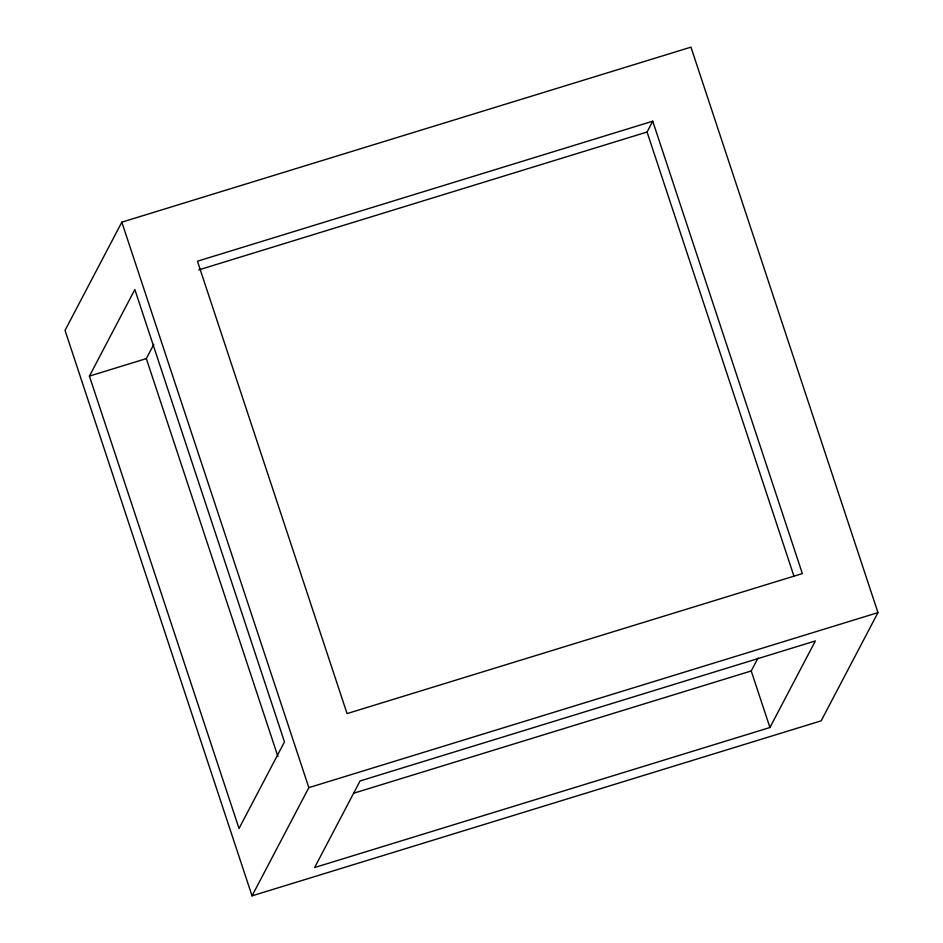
<?xml version="1.0" encoding="UTF-8"?>
<svg xmlns="http://www.w3.org/2000/svg" width="943" height="943" viewBox="0 0 943 943"><rect width="100%" height="100%" fill="white"/><g stroke="black" fill="none" stroke-linecap="round" stroke-linejoin="round"><path stroke-width="1.41" d="M121.836 222.159L65.032 330.38L252.04 895.85L821.164 720.841L877.968 612.62L690.96 47.15L121.836 222.159L308.844 787.641L252.04 895.85M89.42 376.104L134.849 289.536L284.468 741.905L239.027 828.484L89.42 376.104L146.33 358.599L153.792 344.384M198.796 269.875L647.063 132.02L652.745 121.199L802.352 573.58L347.059 713.592L197.441 261.211L652.745 121.199M353.554 793.263L751.229 670.968L758.019 658.049M769.936 727.513L815.377 640.945L360.073 780.957L314.632 867.525L769.936 727.513L751.229 670.968M308.844 787.641L877.968 612.62M647.063 132.02L793.9 576.02M146.33 358.599L277.926 756.522"/></g></svg>
